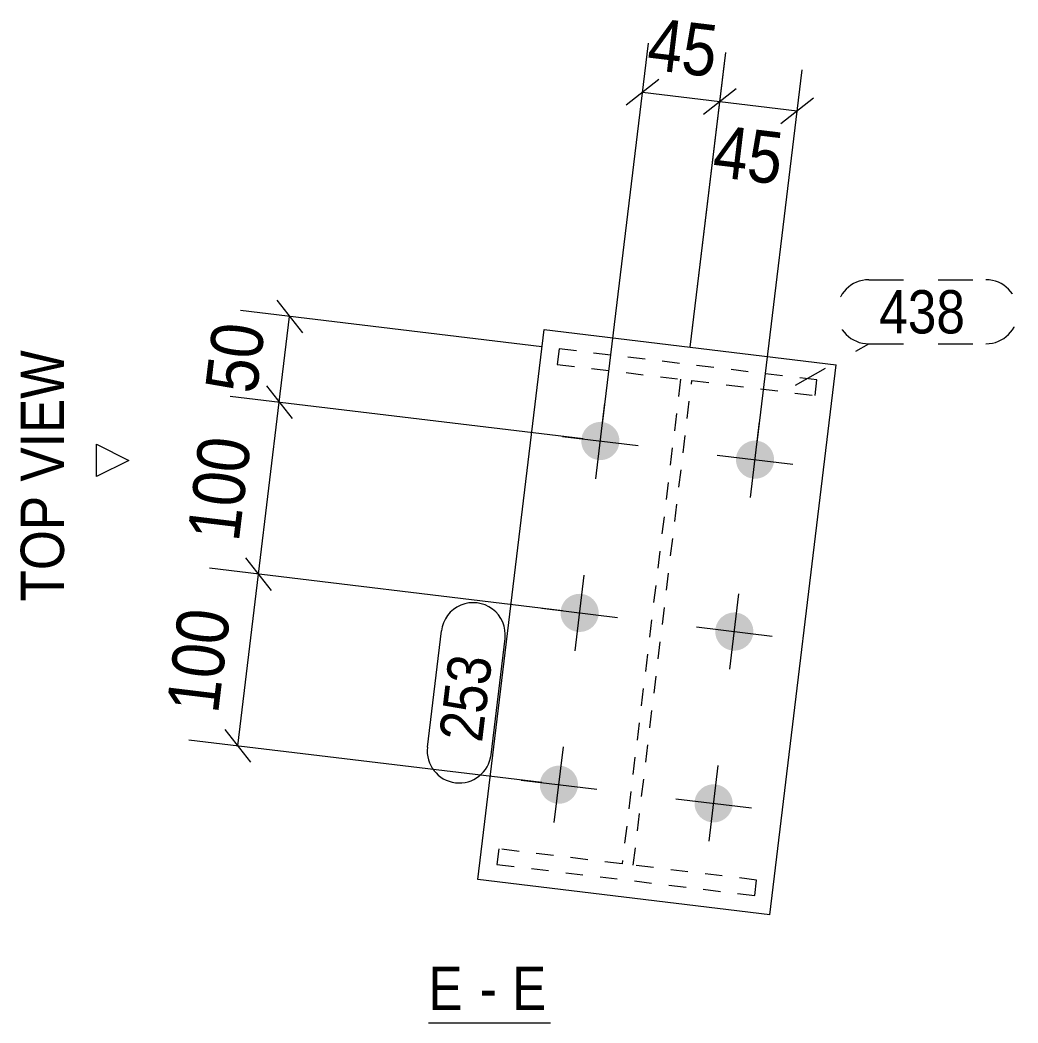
# Model space of a CAD drawing. Header units: millimetres. Extents: x 2 to 825, y 1 to 579.
# Drawn here: x 577.6 to 635.2, y 385.7 to 443.6 of the extents above; entities that cross this region are included whole.
import ezdxf

# ---------------------------------------------------------------- set-up
doc = ezdxf.new("R2010")
doc.units = ezdxf.units.MM
for name, pattern in [('XKITLINE00', [0]), ('XKITLINE01', [4, 1, -1, 1, -1]), ('XKITLINE02', [4, 2, -2]), ('XKITLINE03', [6, 3, -1, 1, -1])]:
    doc.linetypes.add(name, pattern=pattern)
for name, color, linetype, lineweight in [('Bolt', 3, 'Continuous', 0), ('Dimensions', 7, 'Continuous', 0), ('OtherObjectType', 7, 'Continuous', 0), ('Part', 2, 'Continuous', 0), ('PartMark', 7, 'Continuous', 0)]:
    doc.layers.add(name, color=color, linetype=linetype, lineweight=lineweight)
doc.styles.add('ARIAL', font='ARIAL.TTF')

# ---------------------------------------------------------------- blocks, each defined once
blk = doc.blocks.new('*A62')
at = {"layer": 'Bolt'}
for points in [[(610.018, 419.475), (610.022, 419.502), (610.027, 419.529), (610.033, 419.555), (610.039, 419.581), (610.046, 419.607), (610.053, 419.633), (610.061, 419.659), (610.07, 419.685), (610.079, 419.71), (610.089, 419.735), (610.1, 419.76), (610.111, 419.785), (610.123, 419.809), (610.135, 419.833), (610.148, 419.857), (610.162, 419.88), (610.176, 419.903), (610.19, 419.926), (610.205, 419.948), (610.221, 419.97), (610.238, 419.991), (610.254, 420.012), (610.272, 420.033), (610.289, 420.053), (610.308, 420.073), (610.327, 420.093), (610.346, 420.112), (610.366, 420.13), (610.386, 420.148), (610.406, 420.165), (610.427, 420.182), (610.449, 420.199), (610.471, 420.215), (610.493, 420.23), (610.516, 420.245), (610.538, 420.259), (610.562, 420.273), (610.585, 420.286), (610.609, 420.298), (610.634, 420.31), (610.658, 420.321), (610.683, 420.332), (610.708, 420.342), (610.733, 420.352), (610.759, 420.36), (610.784, 420.369), (610.81, 420.376), (610.836, 420.383), (610.863, 420.39), (610.889, 420.395), (610.916, 420.4), (610.942, 420.405), (610.969, 420.408), (610.996, 420.411), (611.023, 420.414), (611.05, 420.415), (611.077, 420.417), (611.104, 420.417), (611.131, 420.417), (611.158, 420.416), (611.185, 420.414), (611.211, 420.412), (611.238, 420.409), (611.265, 420.405), (611.292, 420.401), (611.318, 420.396), (611.345, 420.391), (611.371, 420.385), (611.397, 420.378), (611.423, 420.37), (611.449, 420.362), (611.474, 420.354), (611.5, 420.344), (611.525, 420.334), (611.55, 420.324), (611.574, 420.313), (611.598, 420.301), (611.622, 420.288), (611.646, 420.275), (611.67, 420.262), (611.693, 420.248), (611.715, 420.233), (611.737, 420.218), (611.759, 420.202), (611.781, 420.186), (611.802, 420.169), (611.823, 420.152), (611.843, 420.134), (611.863, 420.116), (611.882, 420.097), (611.901, 420.078), (611.92, 420.058), (611.938, 420.038), (611.955, 420.017), (611.972, 419.996), (611.988, 419.975), (612.004, 419.953), (612.019, 419.93), (612.034, 419.908), (612.049, 419.885), (612.062, 419.862), (612.075, 419.838), (612.088, 419.814), (612.1, 419.79), (612.111, 419.765), (612.122, 419.741), (612.132, 419.716), (612.141, 419.69), (612.15, 419.665), (612.158, 419.639), (612.166, 419.613), (612.173, 419.587), (612.179, 419.561), (612.185, 419.534), (612.19, 419.508), (612.194, 419.481), (612.198, 419.454), (612.201, 419.428), (612.203, 419.401), (612.205, 419.374), (612.206, 419.347), (612.207, 419.32), (612.206, 419.293), (612.205, 419.266), (612.204, 419.239), (612.202, 419.212), (612.199, 419.185), (612.195, 419.158), (612.191, 419.132), (612.186, 419.105), (612.18, 419.079), (612.174, 419.052), (612.167, 419.026), (612.16, 419), (612.152, 418.975), (612.143, 418.949), (612.134, 418.924), (612.124, 418.899), (612.113, 418.874), (612.102, 418.849), (612.09, 418.825), (612.078, 418.801), (612.065, 418.777), (612.052, 418.754), (612.037, 418.731), (612.023, 418.708), (612.008, 418.686), (611.992, 418.664), (611.976, 418.642), (611.959, 418.621), (611.941, 418.601), (611.924, 418.58), (611.905, 418.561), (611.886, 418.541), (611.867, 418.522), (611.847, 418.504), (611.827, 418.486), (611.807, 418.468), (611.786, 418.452), (611.764, 418.435), (611.742, 418.419), (611.72, 418.404), (611.697, 418.389), (611.675, 418.375), (611.651, 418.361), (611.628, 418.348), (611.604, 418.336), (611.579, 418.324), (611.555, 418.312), (611.53, 418.302), (611.505, 418.292), (611.48, 418.282), (611.454, 418.273), (611.429, 418.265), (611.403, 418.258), (611.377, 418.251), (611.35, 418.244), (611.324, 418.239), (611.297, 418.234), (611.271, 418.229), (611.244, 418.226), (611.217, 418.223), (611.19, 418.22), (611.163, 418.218), (611.136, 418.217), (611.109, 418.217), (611.082, 418.217), (611.055, 418.218), (611.029, 418.22), (611.002, 418.222), (610.975, 418.225), (610.948, 418.228), (610.921, 418.233), (610.895, 418.237), (610.868, 418.243), (610.842, 418.249), (610.816, 418.256), (610.79, 418.263), (610.764, 418.272), (610.739, 418.28), (610.713, 418.29), (610.688, 418.3), (610.663, 418.31), (610.639, 418.321), (610.615, 418.333), (610.591, 418.345), (610.567, 418.358), (610.544, 418.372), (610.521, 418.386), (610.498, 418.401), (610.476, 418.416), (610.454, 418.432), (610.432, 418.448), (610.411, 418.465), (610.39, 418.482), (610.37, 418.5), (610.35, 418.518), (610.331, 418.537), (610.312, 418.556), (610.293, 418.576), (610.276, 418.596), (610.258, 418.617), (610.241, 418.638), (610.225, 418.659), (610.209, 418.681), (610.194, 418.703), (610.179, 418.726), (610.165, 418.749), (610.151, 418.772), (610.138, 418.796), (610.125, 418.82), (610.113, 418.844), (610.102, 418.868), (610.091, 418.893), (610.081, 418.918), (610.072, 418.944), (610.063, 418.969), (610.055, 418.995), (610.047, 419.021), (610.04, 419.047), (610.034, 419.073), (610.028, 419.099), (610.023, 419.126), (610.019, 419.153), (610.015, 419.179), (610.012, 419.206), (610.01, 419.233), (610.008, 419.26), (610.007, 419.287), (610.007, 419.314), (610.007, 419.341), (610.008, 419.368), (610.009, 419.395), (610.012, 419.422), (610.014, 419.449)], [(618.953, 418.398), (618.957, 418.424), (618.962, 418.451), (618.968, 418.477), (618.974, 418.504), (618.981, 418.53), (618.988, 418.556), (618.996, 418.581), (619.005, 418.607), (619.014, 418.632), (619.024, 418.657), (619.035, 418.682), (619.046, 418.707), (619.058, 418.731), (619.07, 418.755), (619.083, 418.779), (619.097, 418.802), (619.111, 418.825), (619.125, 418.848), (619.141, 418.87), (619.156, 418.892), (619.173, 418.914), (619.19, 418.935), (619.207, 418.955), (619.225, 418.976), (619.243, 418.995), (619.262, 419.015), (619.281, 419.034), (619.301, 419.052), (619.321, 419.07), (619.342, 419.088), (619.363, 419.104), (619.384, 419.121), (619.406, 419.137), (619.428, 419.152), (619.451, 419.167), (619.474, 419.181), (619.497, 419.195), (619.521, 419.208), (619.545, 419.22), (619.569, 419.232), (619.593, 419.244), (619.618, 419.254), (619.643, 419.264), (619.668, 419.274), (619.694, 419.283), (619.72, 419.291), (619.746, 419.298), (619.772, 419.305), (619.798, 419.312), (619.824, 419.317), (619.851, 419.322), (619.877, 419.327), (619.904, 419.33), (619.931, 419.334), (619.958, 419.336), (619.985, 419.338), (620.012, 419.339), (620.039, 419.339), (620.066, 419.339), (620.093, 419.338), (620.12, 419.336), (620.147, 419.334), (620.173, 419.331), (620.2, 419.328), (620.227, 419.323), (620.253, 419.319), (620.28, 419.313), (620.306, 419.307), (620.332, 419.3), (620.358, 419.293), (620.384, 419.285), (620.41, 419.276), (620.435, 419.266), (620.46, 419.256), (620.485, 419.246), (620.509, 419.235), (620.534, 419.223), (620.558, 419.211), (620.581, 419.198), (620.605, 419.184), (620.628, 419.17), (620.65, 419.155), (620.673, 419.14), (620.695, 419.124), (620.716, 419.108), (620.737, 419.091), (620.758, 419.074), (620.778, 419.056), (620.798, 419.038), (620.817, 419.019), (620.836, 419), (620.855, 418.98), (620.873, 418.96), (620.89, 418.939), (620.907, 418.918), (620.924, 418.897), (620.939, 418.875), (620.955, 418.853), (620.97, 418.83), (620.984, 418.807), (620.997, 418.784), (621.01, 418.76), (621.023, 418.736), (621.035, 418.712), (621.046, 418.688), (621.057, 418.663), (621.067, 418.638), (621.076, 418.612), (621.085, 418.587), (621.094, 418.561), (621.101, 418.535), (621.108, 418.509), (621.114, 418.483), (621.12, 418.457), (621.125, 418.43), (621.129, 418.403), (621.133, 418.377), (621.136, 418.35), (621.139, 418.323), (621.14, 418.296), (621.141, 418.269), (621.142, 418.242), (621.141, 418.215), (621.141, 418.188), (621.139, 418.161), (621.137, 418.134), (621.134, 418.107), (621.13, 418.081), (621.126, 418.054), (621.121, 418.027), (621.116, 418.001), (621.109, 417.975), (621.103, 417.949), (621.095, 417.923), (621.087, 417.897), (621.078, 417.871), (621.069, 417.846), (621.059, 417.821), (621.049, 417.796), (621.037, 417.771), (621.026, 417.747), (621.013, 417.723), (621, 417.699), (620.987, 417.676), (620.973, 417.653), (620.958, 417.63), (620.943, 417.608), (620.927, 417.586), (620.911, 417.565), (620.894, 417.544), (620.877, 417.523), (620.859, 417.503), (620.84, 417.483), (620.822, 417.463), (620.802, 417.444), (620.783, 417.426), (620.762, 417.408), (620.742, 417.391), (620.721, 417.374), (620.699, 417.357), (620.678, 417.341), (620.655, 417.326), (620.633, 417.311), (620.61, 417.297), (620.586, 417.283), (620.563, 417.27), (620.539, 417.258), (620.515, 417.246), (620.49, 417.235), (620.465, 417.224), (620.44, 417.214), (620.415, 417.204), (620.39, 417.196), (620.364, 417.187), (620.338, 417.18), (620.312, 417.173), (620.286, 417.166), (620.259, 417.161), (620.233, 417.156), (620.206, 417.151), (620.179, 417.148), (620.152, 417.145), (620.126, 417.142), (620.099, 417.141), (620.072, 417.14), (620.045, 417.139), (620.018, 417.139), (619.991, 417.14), (619.964, 417.142), (619.937, 417.144), (619.91, 417.147), (619.883, 417.151), (619.857, 417.155), (619.83, 417.16), (619.804, 417.165), (619.777, 417.171), (619.751, 417.178), (619.725, 417.186), (619.699, 417.194), (619.674, 417.202), (619.649, 417.212), (619.624, 417.222), (619.599, 417.232), (619.574, 417.243), (619.55, 417.255), (619.526, 417.268), (619.502, 417.281), (619.479, 417.294), (619.456, 417.308), (619.433, 417.323), (619.411, 417.338), (619.389, 417.354), (619.367, 417.37), (619.346, 417.387), (619.325, 417.404), (619.305, 417.422), (619.285, 417.44), (619.266, 417.459), (619.247, 417.478), (619.229, 417.498), (619.211, 417.518), (619.193, 417.539), (619.176, 417.56), (619.16, 417.581), (619.144, 417.603), (619.129, 417.626), (619.114, 417.648), (619.1, 417.671), (619.086, 417.694), (619.073, 417.718), (619.061, 417.742), (619.049, 417.766), (619.037, 417.791), (619.027, 417.815), (619.017, 417.84), (619.007, 417.866), (618.998, 417.891), (618.99, 417.917), (618.982, 417.943), (618.975, 417.969), (618.969, 417.995), (618.963, 418.022), (618.958, 418.048), (618.954, 418.075), (618.95, 418.102), (618.947, 418.128), (618.945, 418.155), (618.943, 418.182), (618.942, 418.209), (618.942, 418.236), (618.942, 418.263), (618.943, 418.29), (618.945, 418.317), (618.947, 418.344), (618.95, 418.371)], [(608.82, 409.547), (608.825, 409.574), (608.83, 409.601), (608.835, 409.627), (608.841, 409.653), (608.848, 409.679), (608.855, 409.705), (608.864, 409.731), (608.872, 409.757), (608.882, 409.782), (608.892, 409.807), (608.902, 409.832), (608.913, 409.857), (608.925, 409.881), (608.937, 409.905), (608.95, 409.929), (608.964, 409.952), (608.978, 409.975), (608.993, 409.998), (609.008, 410.02), (609.024, 410.042), (609.04, 410.063), (609.057, 410.084), (609.074, 410.105), (609.092, 410.125), (609.11, 410.145), (609.129, 410.165), (609.148, 410.184), (609.168, 410.202), (609.188, 410.22), (609.209, 410.237), (609.23, 410.254), (609.251, 410.271), (609.273, 410.287), (609.295, 410.302), (609.318, 410.317), (609.341, 410.331), (609.364, 410.345), (609.388, 410.358), (609.412, 410.37), (609.436, 410.382), (609.46, 410.393), (609.485, 410.404), (609.51, 410.414), (609.536, 410.424), (609.561, 410.432), (609.587, 410.441), (609.613, 410.448), (609.639, 410.455), (609.665, 410.462), (609.691, 410.467), (609.718, 410.472), (609.745, 410.477), (609.771, 410.48), (609.798, 410.483), (609.825, 410.486), (609.852, 410.487), (609.879, 410.488), (609.906, 410.489), (609.933, 410.489), (609.96, 410.488), (609.987, 410.486), (610.014, 410.484), (610.041, 410.481), (610.067, 410.477), (610.094, 410.473), (610.121, 410.468), (610.147, 410.463), (610.173, 410.457), (610.199, 410.45), (610.225, 410.442), (610.251, 410.434), (610.277, 410.426), (610.302, 410.416), (610.327, 410.406), (610.352, 410.396), (610.377, 410.385), (610.401, 410.373), (610.425, 410.36), (610.449, 410.347), (610.472, 410.334), (610.495, 410.32), (610.518, 410.305), (610.54, 410.29), (610.562, 410.274), (610.583, 410.258), (610.605, 410.241), (610.625, 410.224), (610.645, 410.206), (610.665, 410.188), (610.685, 410.169), (610.704, 410.15), (610.722, 410.13), (610.74, 410.11), (610.757, 410.089), (610.774, 410.068), (610.791, 410.047), (610.807, 410.025), (610.822, 410.002), (610.837, 409.98), (610.851, 409.957), (610.865, 409.934), (610.878, 409.91), (610.89, 409.886), (610.902, 409.862), (610.913, 409.837), (610.924, 409.813), (610.934, 409.788), (610.944, 409.762), (610.953, 409.737), (610.961, 409.711), (610.968, 409.685), (610.975, 409.659), (610.982, 409.633), (610.987, 409.606), (610.992, 409.58), (610.997, 409.553), (611, 409.526), (611.003, 409.5), (611.006, 409.473), (611.007, 409.446), (611.009, 409.419), (611.009, 409.392), (611.009, 409.365), (611.008, 409.338), (611.006, 409.311), (611.004, 409.284), (611.001, 409.257), (610.997, 409.23), (610.993, 409.204), (610.988, 409.177), (610.983, 409.151), (610.977, 409.124), (610.97, 409.098), (610.962, 409.072), (610.954, 409.047), (610.946, 409.021), (610.936, 408.996), (610.926, 408.971), (610.916, 408.946), (610.905, 408.921), (610.893, 408.897), (610.88, 408.873), (610.867, 408.849), (610.854, 408.826), (610.84, 408.803), (610.825, 408.78), (610.81, 408.758), (610.794, 408.736), (610.778, 408.714), (610.761, 408.693), (610.744, 408.673), (610.726, 408.652), (610.708, 408.633), (610.689, 408.613), (610.67, 408.594), (610.65, 408.576), (610.63, 408.558), (610.609, 408.54), (610.588, 408.524), (610.567, 408.507), (610.545, 408.491), (610.523, 408.476), (610.5, 408.461), (610.477, 408.447), (610.454, 408.433), (610.43, 408.42), (610.406, 408.408), (610.382, 408.396), (610.357, 408.384), (610.333, 408.374), (610.308, 408.364), (610.282, 408.354), (610.257, 408.345), (610.231, 408.337), (610.205, 408.33), (610.179, 408.323), (610.153, 408.316), (610.126, 408.311), (610.1, 408.306), (610.073, 408.301), (610.047, 408.298), (610.02, 408.294), (609.993, 408.292), (609.966, 408.29), (609.939, 408.289), (609.912, 408.289), (609.885, 408.289), (609.858, 408.29), (609.831, 408.292), (609.804, 408.294), (609.777, 408.297), (609.75, 408.3), (609.724, 408.305), (609.697, 408.309), (609.671, 408.315), (609.645, 408.321), (609.618, 408.328), (609.592, 408.335), (609.567, 408.343), (609.541, 408.352), (609.516, 408.362), (609.491, 408.371), (609.466, 408.382), (609.441, 408.393), (609.417, 408.405), (609.393, 408.417), (609.369, 408.43), (609.346, 408.444), (609.323, 408.458), (609.3, 408.473), (609.278, 408.488), (609.256, 408.504), (609.235, 408.52), (609.213, 408.537), (609.193, 408.554), (609.172, 408.572), (609.153, 408.59), (609.133, 408.609), (609.114, 408.628), (609.096, 408.648), (609.078, 408.668), (609.061, 408.689), (609.044, 408.71), (609.027, 408.731), (609.011, 408.753), (608.996, 408.775), (608.981, 408.798), (608.967, 408.821), (608.953, 408.844), (608.94, 408.868), (608.928, 408.892), (608.916, 408.916), (608.905, 408.94), (608.894, 408.965), (608.884, 408.99), (608.874, 409.016), (608.865, 409.041), (608.857, 409.067), (608.85, 409.093), (608.843, 409.119), (608.836, 409.145), (608.831, 409.171), (608.826, 409.198), (608.821, 409.225), (608.818, 409.251), (608.815, 409.278), (608.812, 409.305), (608.81, 409.332), (608.809, 409.359), (608.809, 409.386), (608.809, 409.413), (608.81, 409.44), (608.812, 409.467), (608.814, 409.494), (608.817, 409.521)], [(617.756, 408.47), (617.76, 408.496), (617.765, 408.523), (617.77, 408.549), (617.776, 408.575), (617.783, 408.602), (617.791, 408.628), (617.799, 408.653), (617.807, 408.679), (617.817, 408.704), (617.827, 408.729), (617.837, 408.754), (617.849, 408.779), (617.86, 408.803), (617.873, 408.827), (617.886, 408.851), (617.899, 408.874), (617.913, 408.897), (617.928, 408.92), (617.943, 408.942), (617.959, 408.964), (617.975, 408.986), (617.992, 409.007), (618.009, 409.027), (618.027, 409.048), (618.045, 409.067), (618.064, 409.087), (618.084, 409.106), (618.103, 409.124), (618.123, 409.142), (618.144, 409.16), (618.165, 409.176), (618.187, 409.193), (618.208, 409.209), (618.231, 409.224), (618.253, 409.239), (618.276, 409.253), (618.299, 409.267), (618.323, 409.28), (618.347, 409.292), (618.371, 409.304), (618.396, 409.316), (618.421, 409.326), (618.446, 409.336), (618.471, 409.346), (618.496, 409.355), (618.522, 409.363), (618.548, 409.37), (618.574, 409.377), (618.6, 409.384), (618.627, 409.389), (618.653, 409.394), (618.68, 409.399), (618.707, 409.402), (618.733, 409.405), (618.76, 409.408), (618.787, 409.41), (618.814, 409.411), (618.841, 409.411), (618.868, 409.411), (618.895, 409.41), (618.922, 409.408), (618.949, 409.406), (618.976, 409.403), (619.003, 409.4), (619.029, 409.395), (619.056, 409.391), (619.082, 409.385), (619.109, 409.379), (619.135, 409.372), (619.161, 409.365), (619.186, 409.356), (619.212, 409.348), (619.237, 409.338), (619.262, 409.328), (619.287, 409.318), (619.312, 409.307), (619.336, 409.295), (619.36, 409.283), (619.384, 409.27), (619.407, 409.256), (619.43, 409.242), (619.453, 409.227), (619.475, 409.212), (619.497, 409.196), (619.519, 409.18), (619.54, 409.163), (619.56, 409.146), (619.581, 409.128), (619.601, 409.11), (619.62, 409.091), (619.639, 409.072), (619.657, 409.052), (619.675, 409.032), (619.693, 409.011), (619.71, 408.99), (619.726, 408.969), (619.742, 408.947), (619.757, 408.925), (619.772, 408.902), (619.786, 408.879), (619.8, 408.856), (619.813, 408.832), (619.825, 408.808), (619.837, 408.784), (619.849, 408.76), (619.859, 408.735), (619.869, 408.71), (619.879, 408.684), (619.888, 408.659), (619.896, 408.633), (619.904, 408.607), (619.91, 408.581), (619.917, 408.555), (619.922, 408.529), (619.927, 408.502), (619.932, 408.475), (619.936, 408.449), (619.939, 408.422), (619.941, 408.395), (619.943, 408.368), (619.944, 408.341), (619.944, 408.314), (619.944, 408.287), (619.943, 408.26), (619.941, 408.233), (619.939, 408.206), (619.936, 408.179), (619.933, 408.153), (619.928, 408.126), (619.924, 408.099), (619.918, 408.073), (619.912, 408.047), (619.905, 408.021), (619.898, 407.995), (619.89, 407.969), (619.881, 407.943), (619.872, 407.918), (619.862, 407.893), (619.851, 407.868), (619.84, 407.843), (619.828, 407.819), (619.816, 407.795), (619.803, 407.771), (619.789, 407.748), (619.775, 407.725), (619.76, 407.702), (619.745, 407.68), (619.729, 407.658), (619.713, 407.637), (619.696, 407.616), (619.679, 407.595), (619.661, 407.575), (619.643, 407.555), (619.624, 407.535), (619.605, 407.516), (619.585, 407.498), (619.565, 407.48), (619.544, 407.463), (619.523, 407.446), (619.502, 407.429), (619.48, 407.413), (619.458, 407.398), (619.435, 407.383), (619.412, 407.369), (619.389, 407.355), (619.365, 407.342), (619.341, 407.33), (619.317, 407.318), (619.293, 407.307), (619.268, 407.296), (619.243, 407.286), (619.218, 407.276), (619.192, 407.268), (619.166, 407.259), (619.14, 407.252), (619.114, 407.245), (619.088, 407.238), (619.062, 407.233), (619.035, 407.228), (619.008, 407.223), (618.982, 407.22), (618.955, 407.217), (618.928, 407.214), (618.901, 407.213), (618.874, 407.211), (618.847, 407.211), (618.82, 407.211), (618.793, 407.212), (618.766, 407.214), (618.739, 407.216), (618.712, 407.219), (618.686, 407.223), (618.659, 407.227), (618.632, 407.232), (618.606, 407.237), (618.58, 407.243), (618.554, 407.25), (618.528, 407.258), (618.502, 407.266), (618.476, 407.274), (618.451, 407.284), (618.426, 407.294), (618.401, 407.304), (618.377, 407.315), (618.352, 407.327), (618.328, 407.34), (618.305, 407.353), (618.281, 407.366), (618.258, 407.38), (618.235, 407.395), (618.213, 407.41), (618.191, 407.426), (618.17, 407.442), (618.149, 407.459), (618.128, 407.476), (618.108, 407.494), (618.088, 407.512), (618.068, 407.531), (618.05, 407.55), (618.031, 407.57), (618.013, 407.59), (617.996, 407.611), (617.979, 407.632), (617.962, 407.653), (617.947, 407.675), (617.931, 407.698), (617.916, 407.72), (617.902, 407.743), (617.889, 407.766), (617.875, 407.79), (617.863, 407.814), (617.851, 407.838), (617.84, 407.863), (617.829, 407.887), (617.819, 407.912), (617.809, 407.938), (617.801, 407.963), (617.792, 407.989), (617.785, 408.015), (617.778, 408.041), (617.772, 408.067), (617.766, 408.094), (617.761, 408.12), (617.757, 408.147), (617.753, 408.174), (617.75, 408.2), (617.747, 408.227), (617.746, 408.254), (617.745, 408.281), (617.744, 408.308), (617.744, 408.335), (617.745, 408.362), (617.747, 408.389), (617.749, 408.416), (617.752, 408.443)], [(607.623, 399.619), (607.627, 399.646), (607.632, 399.673), (607.637, 399.699), (607.644, 399.725), (607.65, 399.751), (607.658, 399.777), (607.666, 399.803), (607.675, 399.829), (607.684, 399.854), (607.694, 399.879), (607.705, 399.904), (607.716, 399.928), (607.728, 399.953), (607.74, 399.977), (607.753, 400), (607.766, 400.024), (607.78, 400.047), (607.795, 400.07), (607.81, 400.092), (607.826, 400.114), (607.842, 400.135), (607.859, 400.156), (607.877, 400.177), (607.894, 400.197), (607.913, 400.217), (607.931, 400.237), (607.951, 400.255), (607.97, 400.274), (607.991, 400.292), (608.011, 400.309), (608.032, 400.326), (608.054, 400.343), (608.076, 400.358), (608.098, 400.374), (608.12, 400.389), (608.143, 400.403), (608.167, 400.416), (608.19, 400.43), (608.214, 400.442), (608.238, 400.454), (608.263, 400.465), (608.288, 400.476), (608.313, 400.486), (608.338, 400.496), (608.364, 400.504), (608.389, 400.513), (608.415, 400.52), (608.441, 400.527), (608.468, 400.533), (608.494, 400.539), (608.52, 400.544), (608.547, 400.549), (608.574, 400.552), (608.601, 400.555), (608.628, 400.558), (608.654, 400.559), (608.681, 400.56), (608.708, 400.561), (608.735, 400.561), (608.762, 400.56), (608.789, 400.558), (608.816, 400.556), (608.843, 400.553), (608.87, 400.549), (608.897, 400.545), (608.923, 400.54), (608.95, 400.535), (608.976, 400.529), (609.002, 400.522), (609.028, 400.514), (609.054, 400.506), (609.079, 400.498), (609.105, 400.488), (609.13, 400.478), (609.154, 400.468), (609.179, 400.456), (609.203, 400.445), (609.227, 400.432), (609.251, 400.419), (609.274, 400.406), (609.297, 400.392), (609.32, 400.377), (609.342, 400.362), (609.364, 400.346), (609.386, 400.33), (609.407, 400.313), (609.428, 400.296), (609.448, 400.278), (609.468, 400.26), (609.487, 400.241), (609.506, 400.221), (609.524, 400.202), (609.542, 400.182), (609.56, 400.161), (609.577, 400.14), (609.593, 400.118), (609.609, 400.097), (609.624, 400.074), (609.639, 400.052), (609.653, 400.029), (609.667, 400.006), (609.68, 399.982), (609.693, 399.958), (609.705, 399.934), (609.716, 399.909), (609.727, 399.885), (609.737, 399.859), (609.746, 399.834), (609.755, 399.809), (609.763, 399.783), (609.771, 399.757), (609.778, 399.731), (609.784, 399.705), (609.79, 399.678), (609.795, 399.652), (609.799, 399.625), (609.803, 399.598), (609.806, 399.572), (609.808, 399.545), (609.81, 399.518), (609.811, 399.491), (609.811, 399.464), (609.811, 399.437), (609.81, 399.41), (609.809, 399.383), (609.806, 399.356), (609.803, 399.329), (609.8, 399.302), (609.796, 399.276), (609.791, 399.249), (609.785, 399.223), (609.779, 399.196), (609.772, 399.17), (609.765, 399.144), (609.757, 399.119), (609.748, 399.093), (609.739, 399.068), (609.729, 399.043), (609.718, 399.018), (609.707, 398.993), (609.695, 398.969), (609.683, 398.945), (609.67, 398.921), (609.656, 398.898), (609.642, 398.875), (609.628, 398.852), (609.612, 398.83), (609.597, 398.808), (609.58, 398.786), (609.564, 398.765), (609.546, 398.745), (609.528, 398.724), (609.51, 398.704), (609.491, 398.685), (609.472, 398.666), (609.452, 398.648), (609.432, 398.63), (609.411, 398.612), (609.39, 398.595), (609.369, 398.579), (609.347, 398.563), (609.325, 398.548), (609.302, 398.533), (609.279, 398.519), (609.256, 398.505), (609.233, 398.492), (609.209, 398.48), (609.184, 398.468), (609.16, 398.456), (609.135, 398.446), (609.11, 398.436), (609.085, 398.426), (609.059, 398.417), (609.034, 398.409), (609.008, 398.401), (608.982, 398.395), (608.955, 398.388), (608.929, 398.383), (608.902, 398.378), (608.876, 398.373), (608.849, 398.369), (608.822, 398.366), (608.795, 398.364), (608.768, 398.362), (608.741, 398.361), (608.714, 398.361), (608.687, 398.361), (608.66, 398.362), (608.633, 398.364), (608.606, 398.366), (608.58, 398.369), (608.553, 398.372), (608.526, 398.377), (608.5, 398.381), (608.473, 398.387), (608.447, 398.393), (608.421, 398.4), (608.395, 398.407), (608.369, 398.415), (608.344, 398.424), (608.318, 398.434), (608.293, 398.443), (608.268, 398.454), (608.244, 398.465), (608.219, 398.477), (608.195, 398.489), (608.172, 398.502), (608.148, 398.516), (608.125, 398.53), (608.103, 398.545), (608.08, 398.56), (608.058, 398.576), (608.037, 398.592), (608.016, 398.609), (607.995, 398.626), (607.975, 398.644), (607.955, 398.662), (607.936, 398.681), (607.917, 398.7), (607.898, 398.72), (607.88, 398.74), (607.863, 398.761), (607.846, 398.782), (607.83, 398.803), (607.814, 398.825), (607.798, 398.847), (607.784, 398.87), (607.769, 398.893), (607.756, 398.916), (607.743, 398.94), (607.73, 398.964), (607.718, 398.988), (607.707, 399.012), (607.696, 399.037), (607.686, 399.062), (607.677, 399.088), (607.668, 399.113), (607.66, 399.139), (607.652, 399.165), (607.645, 399.191), (607.639, 399.217), (607.633, 399.243), (607.628, 399.27), (607.624, 399.297), (607.62, 399.323), (607.617, 399.35), (607.615, 399.377), (607.613, 399.404), (607.612, 399.431), (607.611, 399.458), (607.612, 399.485), (607.613, 399.512), (607.614, 399.539), (607.616, 399.566), (607.619, 399.593)], [(616.558, 398.542), (616.562, 398.568), (616.567, 398.595), (616.573, 398.621), (616.579, 398.647), (616.586, 398.674), (616.593, 398.7), (616.601, 398.725), (616.61, 398.751), (616.619, 398.776), (616.629, 398.801), (616.64, 398.826), (616.651, 398.851), (616.663, 398.875), (616.675, 398.899), (616.688, 398.923), (616.702, 398.946), (616.716, 398.969), (616.73, 398.992), (616.746, 399.014), (616.761, 399.036), (616.778, 399.057), (616.794, 399.079), (616.812, 399.099), (616.83, 399.12), (616.848, 399.139), (616.867, 399.159), (616.886, 399.178), (616.906, 399.196), (616.926, 399.214), (616.947, 399.231), (616.968, 399.248), (616.989, 399.265), (617.011, 399.281), (617.033, 399.296), (617.056, 399.311), (617.079, 399.325), (617.102, 399.339), (617.125, 399.352), (617.149, 399.364), (617.174, 399.376), (617.198, 399.387), (617.223, 399.398), (617.248, 399.408), (617.273, 399.418), (617.299, 399.427), (617.324, 399.435), (617.35, 399.442), (617.376, 399.449), (617.403, 399.456), (617.429, 399.461), (617.456, 399.466), (617.482, 399.471), (617.509, 399.474), (617.536, 399.477), (617.563, 399.48), (617.59, 399.482), (617.617, 399.483), (617.644, 399.483), (617.671, 399.483), (617.698, 399.482), (617.725, 399.48), (617.752, 399.478), (617.778, 399.475), (617.805, 399.472), (617.832, 399.467), (617.858, 399.462), (617.885, 399.457), (617.911, 399.451), (617.937, 399.444), (617.963, 399.437), (617.989, 399.428), (618.014, 399.42), (618.04, 399.41), (618.065, 399.4), (618.09, 399.39), (618.114, 399.379), (618.139, 399.367), (618.163, 399.355), (618.186, 399.342), (618.21, 399.328), (618.233, 399.314), (618.255, 399.299), (618.278, 399.284), (618.3, 399.268), (618.321, 399.252), (618.342, 399.235), (618.363, 399.218), (618.383, 399.2), (618.403, 399.182), (618.422, 399.163), (618.441, 399.144), (618.46, 399.124), (618.478, 399.104), (618.495, 399.083), (618.512, 399.062), (618.528, 399.041), (618.544, 399.019), (618.56, 398.997), (618.574, 398.974), (618.589, 398.951), (618.602, 398.928), (618.615, 398.904), (618.628, 398.88), (618.64, 398.856), (618.651, 398.831), (618.662, 398.807), (618.672, 398.782), (618.681, 398.756), (618.69, 398.731), (618.698, 398.705), (618.706, 398.679), (618.713, 398.653), (618.719, 398.627), (618.725, 398.601), (618.73, 398.574), (618.734, 398.547), (618.738, 398.521), (618.741, 398.494), (618.743, 398.467), (618.745, 398.44), (618.746, 398.413), (618.747, 398.386), (618.746, 398.359), (618.745, 398.332), (618.744, 398.305), (618.742, 398.278), (618.739, 398.251), (618.735, 398.225), (618.731, 398.198), (618.726, 398.171), (618.721, 398.145), (618.714, 398.119), (618.708, 398.092), (618.7, 398.067), (618.692, 398.041), (618.683, 398.015), (618.674, 397.99), (618.664, 397.965), (618.653, 397.94), (618.642, 397.915), (618.63, 397.891), (618.618, 397.867), (618.605, 397.843), (618.592, 397.82), (618.578, 397.797), (618.563, 397.774), (618.548, 397.752), (618.532, 397.73), (618.516, 397.709), (618.499, 397.687), (618.481, 397.667), (618.464, 397.647), (618.445, 397.627), (618.427, 397.607), (618.407, 397.588), (618.388, 397.57), (618.367, 397.552), (618.347, 397.535), (618.326, 397.518), (618.304, 397.501), (618.282, 397.485), (618.26, 397.47), (618.238, 397.455), (618.215, 397.441), (618.191, 397.427), (618.168, 397.414), (618.144, 397.402), (618.12, 397.39), (618.095, 397.379), (618.07, 397.368), (618.045, 397.358), (618.02, 397.348), (617.994, 397.339), (617.969, 397.331), (617.943, 397.324), (617.917, 397.317), (617.89, 397.31), (617.864, 397.305), (617.838, 397.3), (617.811, 397.295), (617.784, 397.292), (617.757, 397.289), (617.73, 397.286), (617.704, 397.285), (617.677, 397.283), (617.65, 397.283), (617.623, 397.283), (617.596, 397.284), (617.569, 397.286), (617.542, 397.288), (617.515, 397.291), (617.488, 397.295), (617.461, 397.299), (617.435, 397.304), (617.408, 397.309), (617.382, 397.315), (617.356, 397.322), (617.33, 397.33), (617.304, 397.338), (617.279, 397.346), (617.253, 397.356), (617.228, 397.366), (617.204, 397.376), (617.179, 397.387), (617.155, 397.399), (617.131, 397.412), (617.107, 397.424), (617.084, 397.438), (617.061, 397.452), (617.038, 397.467), (617.016, 397.482), (616.994, 397.498), (616.972, 397.514), (616.951, 397.531), (616.93, 397.548), (616.91, 397.566), (616.89, 397.584), (616.871, 397.603), (616.852, 397.622), (616.834, 397.642), (616.816, 397.662), (616.798, 397.683), (616.781, 397.704), (616.765, 397.725), (616.749, 397.747), (616.734, 397.769), (616.719, 397.792), (616.705, 397.815), (616.691, 397.838), (616.678, 397.862), (616.665, 397.886), (616.653, 397.91), (616.642, 397.935), (616.631, 397.959), (616.621, 397.984), (616.612, 398.01), (616.603, 398.035), (616.595, 398.061), (616.587, 398.087), (616.58, 398.113), (616.574, 398.139), (616.568, 398.166), (616.563, 398.192), (616.559, 398.219), (616.555, 398.245), (616.552, 398.272), (616.55, 398.299), (616.548, 398.326), (616.547, 398.353), (616.547, 398.38), (616.547, 398.407), (616.548, 398.434), (616.549, 398.461), (616.552, 398.488), (616.555, 398.515)]]:
    blk.add_hatch(color=3, dxfattribs=at).paths.add_polyline_path(points, flags=17)
at = {"layer": 'Bolt', "color": 3, "linetype": 'XKITLINE00', "lineweight": 0}
for p, q in [((610.843, 417.133), (611.37, 421.501)), ((619.778, 416.055), (620.305, 420.423)), ((608.922, 419.58), (613.291, 419.053)), ((617.858, 418.503), (622.226, 417.976)), ((609.645, 407.205), (610.172, 411.573)), ((618.581, 406.127), (619.108, 410.495)), ((607.725, 409.652), (612.093, 409.125)), ((616.66, 408.575), (621.028, 408.048)), ((608.448, 397.277), (608.975, 401.645)), ((617.383, 396.199), (617.91, 400.567)), ((606.527, 399.724), (610.896, 399.197)), ((615.462, 398.647), (619.831, 398.12))]:
    blk.add_line(p, q, dxfattribs=at)
blk = doc.blocks.new('*A63')
at = {"layer": 'Part', "color": 7, "linetype": 'XKITLINE01', "lineweight": 0}
for p, q in [((608.727, 424.64), (608.619, 423.747)), ((623.619, 422.844), (608.727, 424.64)), ((608.619, 423.747), (615.742, 422.887)), ((615.742, 422.887), (612.365, 394.89)), ((613.011, 394.813), (616.388, 422.81)), ((616.388, 422.81), (623.511, 421.95)), ((623.511, 421.95), (623.619, 422.844)), ((605.242, 395.75), (605.134, 394.856)), ((612.365, 394.89), (605.242, 395.75)), ((605.134, 394.856), (620.026, 393.06)), ((620.134, 393.953), (613.011, 394.813)), ((620.026, 393.06), (620.134, 393.953))]:
    blk.add_line(p, q, dxfattribs=at)
at = {"layer": 'Part', "color": 7, "linetype": 'XKITLINE03', "lineweight": 0}
blk.add_line((614.377, 408.85), (614.377, 408.85), dxfattribs=at)
blk = doc.blocks.new('*A64')
at = {"layer": 'Part', "color": 2, "linetype": 'XKITLINE00', "lineweight": 0}
for p, q in [((604.022, 393.983), (607.854, 425.753)), ((607.854, 425.753), (624.731, 423.717)), ((620.899, 391.947), (624.731, 423.717)), ((620.899, 391.947), (604.022, 393.983))]:
    blk.add_line(p, q, dxfattribs=at)
blk = doc.blocks.new('*A203')
at = {"layer": 'Dimensions', "color": 7, "linetype": 'XKITLINE00', "lineweight": 0}
for p, q in [((611.226, 420.31), (613.878, 442.297)), ((616.293, 424.735), (618.346, 441.758)), ((614.481, 440.208), (612.593, 438.726)), ((613.537, 439.467), (618.005, 438.928)), ((618.949, 439.669), (617.061, 438.187))]:
    blk.add_line(p, q, dxfattribs=at)
at = {"layer": 'Dimensions', "color": 3}
for p in [(613.537, 439.467), (618.005, 438.928)]:
    blk.add_point(p, dxfattribs=at)
at = {"layer": 'Dimensions', "color": 3, "style": 'ARIAL', "width": 0.85}
blk.add_text('45', height=3, rotation=-6.87549, dxfattribs=at).set_placement((613.724, 440.804))
blk = doc.blocks.new('*A204')
at = {"layer": 'Dimensions', "color": 7, "linetype": 'XKITLINE00', "lineweight": 0}
for p, q in [((616.293, 424.735), (618.292, 441.311)), ((620.162, 419.232), (622.76, 440.772)), ((618.949, 439.669), (617.061, 438.187)), ((618.005, 438.928), (622.472, 438.389)), ((623.416, 439.13), (621.528, 437.648))]:
    blk.add_line(p, q, dxfattribs=at)
at = {"layer": 'Dimensions', "color": 3}
for p in [(618.005, 438.928), (622.472, 438.389)]:
    blk.add_point(p, dxfattribs=at)
at = {"layer": 'Dimensions', "color": 3, "style": 'ARIAL', "width": 0.85}
blk.add_text('45', height=3, rotation=-6.87549, dxfattribs=at).set_placement((617.509, 434.606))
blk = doc.blocks.new('*A205')
at = {"layer": 'Dimensions', "color": 7, "linetype": 'XKITLINE00', "lineweight": 0}
for p, q in [((590.617, 412.571), (592.099, 410.683)), ((608.916, 409.509), (588.529, 411.968)), ((590.161, 401.699), (591.358, 411.627)), ((589.42, 402.643), (590.902, 400.754)), ((607.719, 399.581), (587.331, 402.04))]:
    blk.add_line(p, q, dxfattribs=at)
at = {"layer": 'Dimensions', "color": 3}
for p in [(591.358, 411.627), (590.161, 401.699)]:
    blk.add_point(p, dxfattribs=at)
at = {"layer": 'Dimensions', "color": 3, "style": 'ARIAL', "width": 0.85}
blk.add_text('100', height=3, rotation=83.12472, dxfattribs=at).set_placement((589.02, 403.511))
blk = doc.blocks.new('*A206')
at = {"layer": 'Dimensions', "color": 7, "linetype": 'XKITLINE00', "lineweight": 0}
for p, q in [((591.815, 422.499), (593.297, 420.611)), ((610.114, 419.437), (589.726, 421.896)), ((591.358, 411.627), (592.556, 421.555)), ((590.617, 412.571), (592.099, 410.683)), ((608.916, 409.509), (588.529, 411.968))]:
    blk.add_line(p, q, dxfattribs=at)
at = {"layer": 'Dimensions', "color": 3}
for p in [(592.556, 421.555), (591.358, 411.627)]:
    blk.add_point(p, dxfattribs=at)
at = {"layer": 'Dimensions', "color": 3, "style": 'ARIAL', "width": 0.85}
blk.add_text('100', height=3, rotation=83.12472, dxfattribs=at).set_placement((590.217, 413.439))
blk = doc.blocks.new('*A207')
at = {"layer": 'Dimensions', "color": 7, "linetype": 'XKITLINE00', "lineweight": 0}
for p, q in [((592.414, 427.463), (593.895, 425.575)), ((607.734, 424.76), (590.325, 426.86)), ((592.556, 421.555), (593.155, 426.519)), ((591.815, 422.499), (593.297, 420.611)), ((610.114, 419.437), (589.726, 421.896))]:
    blk.add_line(p, q, dxfattribs=at)
at = {"layer": 'Dimensions', "color": 3}
for p in [(593.155, 426.519), (592.556, 421.555)]:
    blk.add_point(p, dxfattribs=at)
at = {"layer": 'Dimensions', "color": 3, "style": 'ARIAL', "width": 0.85}
blk.add_text('50', height=3, rotation=83.12472, dxfattribs=at).set_placement((591.249, 421.989))
blk = doc.blocks.new('*A208')
at = {"layer": 'PartMark', "color": 7, "linetype": 'XKITLINE00', "lineweight": 0}
for p, q in [((601.117, 401.636), (601.927, 408.35)), ((604.791, 401.193), (605.6, 407.907))]:
    blk.add_line(p, q, dxfattribs=at)
for centre, start, end in [((603.764, 408.128), 353.12194, 173.12194), ((602.954, 401.414), 173.12194, 353.12194)]:
    blk.add_arc(centre, 1.85, start, end, dxfattribs=at)
at = {"layer": 'PartMark', "color": 3, "style": 'ARIAL', "width": 0.85}
blk.add_text('253', height=2.5, rotation=83.12472, dxfattribs=at).set_placement((604.267, 401.86))
blk = doc.blocks.new('*A209')
at = {"layer": 'PartMark', "color": 7, "linetype": 'XKITLINE02', "lineweight": 0}
for p, q in [((626.615, 428.634), (633.378, 428.634)), ((622.373, 422.541), (626.615, 424.934)), ((626.615, 424.934), (633.378, 424.934))]:
    blk.add_line(p, q, dxfattribs=at)
for centre, start, end in [((626.615, 426.784), 90, 270), ((633.378, 426.784), 270, 90)]:
    blk.add_arc(centre, 1.85, start, end, dxfattribs=at)
at = {"layer": 'PartMark', "color": 3, "style": 'ARIAL', "width": 0.85}
blk.add_text('438', height=2.5, dxfattribs=at).set_placement((627.215, 425.534))
blk = doc.blocks.new('*A210')
at = {"layer": 'OtherObjectType', "color": 7, "linetype": 'XKITLINE00', "lineweight": 0}
for p, q in [((581.999, 417.261), (581.999, 419.136)), ((581.999, 419.136), (583.874, 418.199)), ((583.874, 418.199), (581.999, 417.261)), ((583.874, 418.199), (583.874, 418.199)), ((601.172, 385.697), (608.23, 385.697))]:
    blk.add_line(p, q, dxfattribs=at)
at = {"layer": 'OtherObjectType', "color": 7, "style": 'ARIAL', "width": 0.85}
blk.add_text('TOP VIEW', height=2.5, rotation=90, dxfattribs=at).set_placement((580.124, 410.048))
for s, p in [('E', (601.172, 386.447)), ('E', (606.006, 386.447)), ('-', (604.146, 386.447))]:
    blk.add_text(s, height=2.5, dxfattribs=at).set_placement(p)

msp = doc.modelspace()

# ---------------------------------------------------------------- block references
at = {"lineweight": 0}
for name in ['*A203', '*A204', '*A209', '*A207', '*A64', '*A63', '*A206', '*A62', '*A205', '*A208']:
    msp.add_blockref(name, (0, 0), dxfattribs=at)
at = {"layer": 'OtherObjectType', "lineweight": 0}
msp.add_blockref('*A210', (0, 0), dxfattribs=at)

doc.saveas('drawing.dxf')
